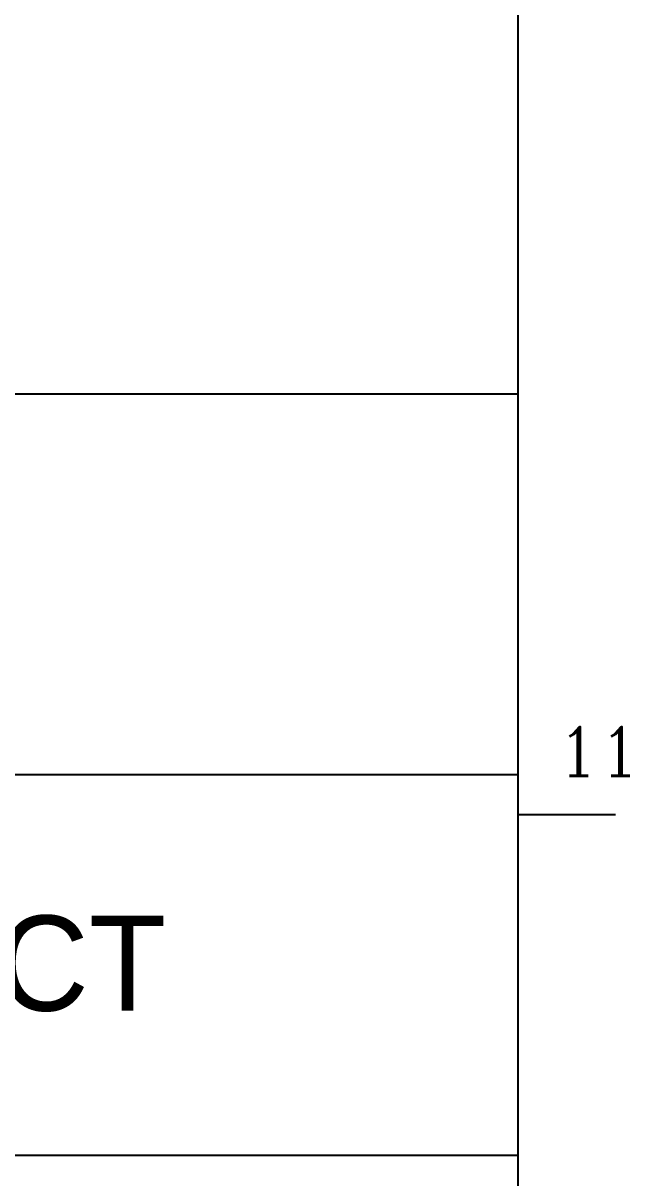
# Model space of a CAD drawing. Header units: millimetres. Extents: x 415966 to 487306, y -108951 to -17325.
# Drawn here: x 434010 to 434461, y -108126 to -107268 of the extents above; entities that cross this region are included whole.
import ezdxf
from ezdxf.enums import TextEntityAlignment as Align

# ---------------------------------------------------------------- set-up
doc = ezdxf.new("R2010")
doc.units = ezdxf.units.MM
doc.header["$LTSCALE"] = 2
doc.layers.add('TAN-TIT', color=30, linetype='Continuous')
doc.styles.add('COM', font='COMPLEX', dxfattribs={"height": 5})
doc.styles.add('KJR', font='arial.ttf', dxfattribs={"width": 0.8})

# ---------------------------------------------------------------- blocks, each defined once
blk = doc.blocks.new('BORDER')
at = {"layer": 'TAN-TIT'}
for p, q in [((23282.3, 352), (23282.3, 16468)), ((19323.7, 2816.3), (23282.3, 2816.3)), ((19323.7, 2250.8), (23282.3, 2250.8)), ((23282.3, 2191.5), (23426.6, 2191.5)), ((19323.7, 1685.2), (23282.3, 1685.2))]:
    blk.add_line(p, q, dxfattribs=at)
at = {"layer": 'TAN-TIT', "style": 'COM'}
blk.add_text('11', height=72.1, dxfattribs=at).set_placement((23340, 2249.2))

msp = doc.modelspace()

# ---------------------------------------------------------------- block references
at = {"xscale": 0.5, "yscale": 0.5, "zscale": 0.5}
msp.add_blockref('BORDER', (422736.64, -108951.45), dxfattribs=at)

# ---------------------------------------------------------------- texts
at = {"style": 'KJR', "width": 0.9519}
msp.add_text('MMRP CHALK RIVER PROJECT', height=70.6897, dxfattribs=at).set_placement((432711.64, -108001.48), (434116.64, -108001.48), align=Align.FIT)

doc.saveas('drawing.dxf')
